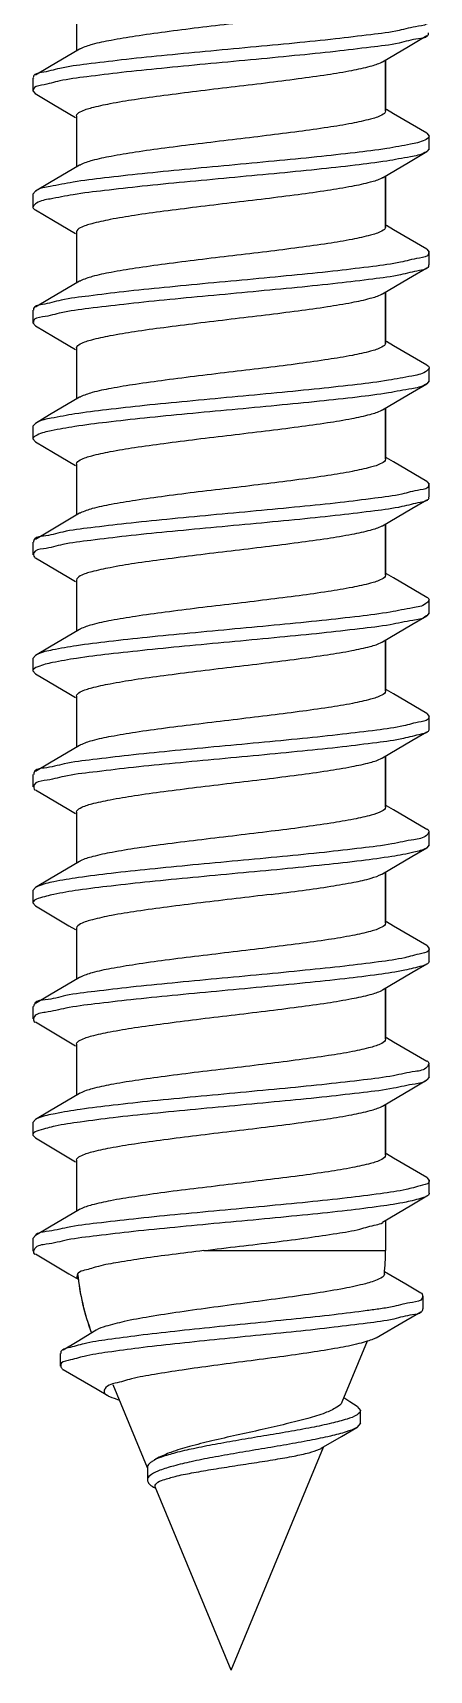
# Model space of a CAD drawing. Header units: millimetres. Extents: x -1995 to -555, y 489 to 1011.
# Drawn here: x -1760.11 to -1754.98, y 550.83 to 572 of the extents above; entities that cross this region are included whole.
import ezdxf

# ---------------------------------------------------------------- set-up
doc = ezdxf.new("R2010")
doc.units = ezdxf.units.MM

msp = doc.modelspace()

# ---------------------------------------------------------------- linework, layer by layer
at = {"color": 7, "linetype": 'Continuous'}
for p, q in [((-1759.542, 572.423), (-1759.542, 571.762)), ((-1755.542, 571.648), (-1755.542, 570.987)), ((-1755.542, 570.987), (-1755.542, 571.648)), ((-1760.107, 571.411), (-1760.107, 571.249)), ((-1760.107, 571.249), (-1760.076, 571.211)), ((-1760.076, 571.211), (-1759.838, 571.072)), ((-1759.838, 571.072), (-1759.553, 570.904)), ((-1759.542, 570.923), (-1759.542, 570.262)), ((-1755.01, 570.699), (-1754.977, 570.661)), ((-1754.977, 570.499), (-1755.01, 570.461)), ((-1754.977, 570.499), (-1754.977, 570.661)), ((-1755.542, 570.148), (-1755.542, 569.487)), ((-1755.542, 569.487), (-1755.542, 570.148)), ((-1760.074, 569.949), (-1760.107, 569.911)), ((-1760.107, 569.911), (-1760.107, 569.749)), ((-1760.074, 569.711), (-1759.838, 569.572)), ((-1759.838, 569.572), (-1759.553, 569.404)), ((-1759.542, 569.423), (-1759.542, 568.762)), ((-1755.01, 569.199), (-1754.977, 569.161)), ((-1754.977, 568.999), (-1754.977, 569.161)), ((-1755.542, 568.648), (-1755.542, 567.987)), ((-1755.542, 567.987), (-1755.542, 568.648)), ((-1760.107, 568.411), (-1760.107, 568.249)), ((-1760.107, 568.249), (-1760.074, 568.211)), ((-1760.074, 568.211), (-1759.838, 568.072)), ((-1759.838, 568.072), (-1759.553, 567.904)), ((-1759.542, 567.923), (-1759.542, 567.262)), ((-1754.977, 567.499), (-1754.977, 567.661)), ((-1754.977, 567.499), (-1755.01, 567.461)), ((-1755.542, 567.148), (-1755.542, 566.487)), ((-1755.542, 566.487), (-1755.542, 567.148)), ((-1760.074, 566.949), (-1760.107, 566.911)), ((-1760.107, 566.911), (-1760.107, 566.749)), ((-1760.107, 566.749), (-1760.074, 566.711)), ((-1760.074, 566.711), (-1759.838, 566.572)), ((-1759.838, 566.572), (-1759.553, 566.404)), ((-1759.542, 566.423), (-1759.542, 565.762)), ((-1755.01, 566.199), (-1754.977, 566.161)), ((-1754.977, 565.999), (-1754.977, 566.161)), ((-1755.542, 565.648), (-1755.542, 564.987)), ((-1755.542, 564.987), (-1755.542, 565.648)), ((-1760.107, 565.411), (-1760.107, 565.249)), ((-1759.542, 564.923), (-1759.542, 564.262)), ((-1754.977, 564.499), (-1754.977, 564.661)), ((-1754.977, 564.499), (-1755.01, 564.461)), ((-1755.542, 564.148), (-1755.542, 563.487)), ((-1755.542, 563.487), (-1755.542, 564.148)), ((-1760.074, 563.949), (-1760.107, 563.911)), ((-1760.107, 563.911), (-1760.107, 563.749)), ((-1760.107, 563.749), (-1760.074, 563.711)), ((-1759.542, 563.423), (-1759.542, 562.762)), ((-1755.01, 563.199), (-1754.977, 563.161)), ((-1754.977, 562.999), (-1754.977, 563.161)), ((-1755.542, 562.648), (-1755.542, 561.987)), ((-1755.542, 561.987), (-1755.542, 562.648)), ((-1760.107, 562.411), (-1760.107, 562.249)), ((-1759.542, 561.923), (-1759.542, 561.262)), ((-1754.977, 561.499), (-1754.977, 561.661)), ((-1754.977, 561.499), (-1755.01, 561.461)), ((-1755.542, 561.148), (-1755.542, 560.487)), ((-1755.542, 560.487), (-1755.542, 561.148)), ((-1760.074, 560.949), (-1760.107, 560.911)), ((-1760.107, 560.911), (-1760.107, 560.749)), ((-1760.107, 560.749), (-1760.074, 560.711)), ((-1759.542, 560.423), (-1759.542, 559.762)), ((-1755.01, 560.199), (-1754.977, 560.161)), ((-1754.977, 559.999), (-1754.977, 560.161)), ((-1755.542, 559.648), (-1755.542, 558.987)), ((-1755.542, 558.987), (-1755.542, 559.648)), ((-1760.107, 559.411), (-1760.107, 559.249)), ((-1759.542, 558.923), (-1759.542, 558.262)), ((-1754.977, 558.499), (-1754.977, 558.661)), ((-1754.977, 558.499), (-1755.01, 558.461)), ((-1755.542, 558.148), (-1755.542, 557.487)), ((-1755.542, 557.487), (-1755.542, 558.148)), ((-1760.074, 557.949), (-1760.107, 557.911)), ((-1760.107, 557.911), (-1760.107, 557.749)), ((-1760.107, 557.749), (-1760.074, 557.711)), ((-1759.542, 557.423), (-1759.542, 556.762)), ((-1755.01, 557.199), (-1754.977, 557.161)), ((-1754.977, 556.999), (-1754.977, 557.161)), ((-1755.542, 556.648), (-1755.542, 556.255)), ((-1760.074, 556.449), (-1760.107, 556.411)), ((-1760.107, 556.411), (-1760.107, 556.249)), ((-1760.074, 556.211), (-1759.639, 555.955)), ((-1757.895, 556.255), (-1755.542, 556.255)), ((-1759.639, 555.955), (-1759.519, 555.885)), ((-1755.28, 555.819), (-1755.556, 555.982)), ((-1755.087, 555.705), (-1755.28, 555.819)), ((-1755.054, 555.504), (-1755.054, 555.666)), ((-1755.78, 555.085), (-1756.107, 554.295)), ((-1759.752, 554.925), (-1759.752, 554.762)), ((-1759.714, 554.718), (-1759.276, 554.463)), ((-1759.276, 554.463), (-1759.137, 554.382)), ((-1759.073, 554.525), (-1758.628, 553.451)), ((-1756.003, 554.299), (-1756.084, 554.35)), ((-1755.908, 554.241), (-1756.003, 554.299)), ((-1755.908, 554.241), (-1755.865, 554.188)), ((-1755.865, 554.026), (-1755.865, 554.188)), ((-1755.865, 554.026), (-1755.916, 553.967)), ((-1757.542, 550.83), (-1756.347, 553.715)), ((-1758.624, 553.452), (-1758.624, 553.29)), ((-1758.544, 553.198), (-1758.516, 553.182)), ((-1757.542, 550.83), (-1758.524, 553.2))]:
    msp.add_line(p, q, dxfattribs=at)
for points in [[(-1759.501, 571.786), (-1759.89, 571.557), (-1760.074, 571.449)], [(-1755.583, 571.624), (-1755.246, 571.822), (-1755.01, 571.961)], [(-1755.01, 570.699), (-1755.439, 570.951), (-1755.531, 571.005)], [(-1759.501, 570.286), (-1759.89, 570.057), (-1760.074, 569.949)], [(-1755.583, 570.124), (-1755.246, 570.322), (-1755.01, 570.461)], [(-1755.01, 569.199), (-1755.439, 569.451), (-1755.531, 569.505)], [(-1755.583, 568.624), (-1755.246, 568.822), (-1755.01, 568.961)], [(-1759.501, 568.786), (-1759.89, 568.557), (-1760.074, 568.449)], [(-1755.01, 567.699), (-1755.439, 567.951), (-1755.531, 568.005)], [(-1755.583, 567.124), (-1755.246, 567.322), (-1755.01, 567.461)], [(-1759.501, 567.286), (-1759.89, 567.057), (-1760.074, 566.949)], [(-1755.01, 566.199), (-1755.439, 566.451), (-1755.531, 566.505)], [(-1755.583, 565.624), (-1755.201, 565.848), (-1755.01, 565.961)], [(-1759.501, 565.786), (-1759.89, 565.557), (-1760.074, 565.449)], [(-1760.074, 565.211), (-1759.639, 564.955), (-1759.553, 564.904)], [(-1755.01, 564.699), (-1755.439, 564.951), (-1755.531, 565.005)], [(-1755.583, 564.124), (-1755.201, 564.348), (-1755.01, 564.461)], [(-1759.501, 564.286), (-1759.89, 564.057), (-1760.074, 563.949)], [(-1760.074, 563.711), (-1759.639, 563.455), (-1759.553, 563.404)], [(-1755.01, 563.199), (-1755.439, 563.451), (-1755.531, 563.505)], [(-1755.583, 562.624), (-1755.201, 562.848), (-1755.01, 562.961)], [(-1759.501, 562.786), (-1759.89, 562.557), (-1760.074, 562.449)], [(-1760.074, 562.211), (-1759.639, 561.955), (-1759.553, 561.904)], [(-1755.01, 561.699), (-1755.439, 561.951), (-1755.531, 562.005)], [(-1755.583, 561.124), (-1755.201, 561.348), (-1755.01, 561.461)], [(-1759.501, 561.286), (-1759.89, 561.057), (-1760.074, 560.949)], [(-1760.074, 560.711), (-1759.639, 560.455), (-1759.553, 560.404)], [(-1755.01, 560.199), (-1755.439, 560.451), (-1755.531, 560.505)], [(-1755.583, 559.624), (-1755.201, 559.848), (-1755.01, 559.961)], [(-1759.501, 559.786), (-1759.89, 559.557), (-1760.074, 559.449)], [(-1760.074, 559.211), (-1759.639, 558.955), (-1759.553, 558.904)], [(-1755.01, 558.699), (-1755.439, 558.951), (-1755.531, 559.005)], [(-1755.583, 558.124), (-1755.201, 558.348), (-1755.01, 558.461)], [(-1759.501, 558.286), (-1759.89, 558.057), (-1760.074, 557.949)], [(-1760.074, 557.711), (-1759.639, 557.455), (-1759.553, 557.404)], [(-1755.01, 557.199), (-1755.439, 557.451), (-1755.531, 557.505)], [(-1755.583, 556.624), (-1755.201, 556.848), (-1755.01, 556.961)], [(-1759.501, 556.786), (-1759.89, 556.557), (-1760.074, 556.449)], [(-1755.662, 555.129), (-1755.279, 555.353), (-1755.087, 555.465)], [(-1759.286, 555.225), (-1759.531, 555.077), (-1759.716, 554.967)], [(-1756.374, 553.699), (-1756.113, 553.852), (-1755.916, 553.967)]]:
    msp.add_lwpolyline(points, dxfattribs=at)
for centre, radius, start, end in [((-1759.92, 569.757), 0.245, 124.9063, 128.7665), ((-1758.542, 556.255), 3, 354.1962, 0), ((-1756.542, 556.255), 3, 185.7011, 200.8129), ((-1756.542, 556.255), 3, 185.7867, 200.8186)]:
    msp.add_arc(centre, radius, start, end, dxfattribs=at)
for points, start_tangent, end_tangent in [([(-1755.542, 572.487), (-1755.591, 572.434), (-1755.737, 572.381), (-1755.974, 572.328), (-1756.286, 572.274), (-1756.663, 572.221), (-1757.08, 572.168), (-1757.519, 572.115), (-1757.964, 572.062), (-1758.395, 572.007), (-1758.778, 571.953), (-1759.094, 571.9), (-1759.338, 571.846), (-1759.491, 571.791), (-1759.501, 571.786)], (0, -1), (-0.870612, -0.49197)), ([(-1754.989, 572.16), (-1754.991, 572.137), (-1755.117, 572.082), (-1755.368, 572.028), (-1755.733, 571.973), (-1756.191, 571.919), (-1756.719, 571.864), (-1757.29, 571.81), (-1757.875, 571.755), (-1758.441, 571.701), (-1758.961, 571.646), (-1759.408, 571.592), (-1759.758, 571.537), (-1759.993, 571.483), (-1760.08, 571.458)], (0.079193, -0.996859), (-0.845302, -0.534288)), ([(-1754.989, 571.998), (-1754.991, 571.974), (-1755.003, 571.954)], (0.079193, -0.996859), (-0.715123, -0.698998)), ([(-1755.003, 571.954), (-1755.117, 571.92), (-1755.368, 571.865), (-1755.733, 571.811), (-1756.191, 571.756), (-1756.719, 571.702), (-1757.29, 571.647), (-1757.875, 571.593), (-1758.441, 571.538), (-1758.961, 571.484), (-1759.408, 571.429), (-1759.758, 571.375), (-1759.993, 571.32), (-1760.1, 571.266), (-1760.1, 571.25)], (-0.715123, -0.698998), (0.181717, -0.983351)), ([(-1759.542, 570.923), (-1759.492, 570.976), (-1759.344, 571.03), (-1759.106, 571.083), (-1758.789, 571.137), (-1758.41, 571.19), (-1757.987, 571.244), (-1757.542, 571.298), (-1757.097, 571.351), (-1756.674, 571.405), (-1756.295, 571.458), (-1755.978, 571.512), (-1755.74, 571.565), (-1755.592, 571.619), (-1755.583, 571.624)], (0, 1), (0.87005, 0.492964)), ([(-1760.08, 571.458), (-1760.1, 571.428), (-1760.1, 571.413)], (-0.845302, -0.534288), (0.181717, -0.983351)), ([(-1755.542, 570.987), (-1755.591, 570.934), (-1755.738, 570.881), (-1755.977, 570.827), (-1756.29, 570.774), (-1756.666, 570.721), (-1757.083, 570.668), (-1757.523, 570.615), (-1757.968, 570.561), (-1758.397, 570.507), (-1758.778, 570.453), (-1759.094, 570.4), (-1759.338, 570.346), (-1759.491, 570.291), (-1759.501, 570.286)], (0, -1), (-0.870661, -0.491884)), ([(-1754.978, 570.661), (-1755.033, 570.611), (-1755.22, 570.557), (-1755.526, 570.502), (-1755.937, 570.448), (-1756.432, 570.393), (-1756.984, 570.339), (-1757.564, 570.284), (-1758.144, 570.23), (-1758.693, 570.175), (-1759.181, 570.121), (-1759.585, 570.066), (-1759.883, 570.012), (-1760.06, 569.957)], (-0.226583, -0.973992), (-0.81953, -0.573036)), ([(-1755.033, 570.449), (-1755.22, 570.394), (-1755.526, 570.34), (-1755.937, 570.285), (-1756.432, 570.231), (-1756.984, 570.176), (-1757.564, 570.122), (-1758.144, 570.067), (-1758.693, 570.013), (-1759.181, 569.958), (-1759.585, 569.904), (-1759.883, 569.849), (-1760.06, 569.795), (-1760.104, 569.748)], (-0.867739, -0.49702), (-0.31959, -0.947556)), ([(-1755.011, 570.463), (-1755.033, 570.449)], (-0.821099, -0.570786), (-0.867739, -0.49702)), ([(-1755.583, 570.124), (-1755.592, 570.119), (-1755.74, 570.065), (-1755.978, 570.012), (-1756.295, 569.958), (-1756.674, 569.905), (-1757.097, 569.851), (-1757.542, 569.798), (-1757.987, 569.744), (-1758.41, 569.69), (-1758.789, 569.637), (-1759.106, 569.583), (-1759.344, 569.53), (-1759.492, 569.476), (-1759.542, 569.423)], (-0.87005, -0.492964), (0, -1)), ([(-1760.104, 569.748), (-1760.105, 569.74), (-1760.076, 569.708)], (-0.31959, -0.947556), (0.888827, -0.458244)), ([(-1755.542, 569.487), (-1755.591, 569.434), (-1755.737, 569.381), (-1755.974, 569.327), (-1756.287, 569.274), (-1756.663, 569.221), (-1757.08, 569.168), (-1757.52, 569.115), (-1757.965, 569.062), (-1758.395, 569.007), (-1758.778, 568.953), (-1759.094, 568.9), (-1759.338, 568.846), (-1759.491, 568.791), (-1759.501, 568.786)], (0, -1), (-0.87062, -0.491956)), ([(-1754.987, 569.159), (-1754.987, 569.14), (-1755.105, 569.085), (-1755.349, 569.031), (-1755.707, 568.977), (-1756.16, 568.922), (-1756.685, 568.868), (-1757.254, 568.813), (-1757.838, 568.759), (-1758.407, 568.704), (-1758.931, 568.65), (-1759.383, 568.595), (-1759.739, 568.541), (-1759.982, 568.486), (-1760.08, 568.457)], (0.175476, -0.984484), (-0.815264, -0.579089)), ([(-1755.004, 568.953), (-1755.105, 568.923), (-1755.349, 568.869), (-1755.707, 568.814), (-1756.16, 568.76), (-1756.685, 568.705), (-1757.254, 568.651), (-1757.838, 568.596), (-1758.407, 568.542), (-1758.931, 568.487), (-1759.383, 568.433), (-1759.739, 568.378), (-1759.982, 568.324), (-1760.098, 568.269), (-1760.097, 568.251)], (-0.799576, -0.600564), (0.194771, -0.980849)), ([(-1754.987, 568.997), (-1754.987, 568.977), (-1755.004, 568.953)], (0.175476, -0.984484), (-0.799576, -0.600564)), ([(-1759.542, 567.923), (-1759.492, 567.976), (-1759.344, 568.03), (-1759.106, 568.083), (-1758.789, 568.137), (-1758.41, 568.19), (-1757.987, 568.244), (-1757.542, 568.298), (-1757.097, 568.351), (-1756.674, 568.405), (-1756.295, 568.458), (-1755.978, 568.512), (-1755.74, 568.565), (-1755.592, 568.619), (-1755.583, 568.624)], (0, 1), (0.87005, 0.492964)), ([(-1760.08, 568.457), (-1760.098, 568.432), (-1760.097, 568.413)], (-0.815264, -0.579089), (0.194771, -0.980849)), ([(-1755.542, 567.987), (-1755.591, 567.935), (-1755.736, 567.881), (-1755.972, 567.828), (-1756.283, 567.775), (-1756.66, 567.721), (-1757.077, 567.668), (-1757.516, 567.616), (-1757.961, 567.562), (-1758.393, 567.507), (-1758.778, 567.453), (-1759.095, 567.4), (-1759.339, 567.346), (-1759.491, 567.291), (-1759.501, 567.286)], (0, -1), (-0.870545, -0.492089)), ([(-1754.98, 567.662), (-1755.026, 567.614), (-1755.204, 567.56), (-1755.504, 567.505), (-1755.909, 567.451), (-1756.399, 567.397), (-1756.948, 567.342), (-1757.528, 567.288), (-1758.108, 567.233), (-1758.66, 567.179), (-1759.153, 567.124), (-1759.563, 567.07), (-1759.868, 567.015), (-1760.052, 566.961)], (-0.310627, -0.950532), (-0.860008, -0.510281)), ([(-1755.009, 567.702), (-1754.978, 567.669), (-1754.98, 567.662)], (0.887443, -0.460917), (-0.310627, -0.950532)), ([(-1755.026, 567.452), (-1755.204, 567.397), (-1755.504, 567.343), (-1755.909, 567.288), (-1756.399, 567.234), (-1756.948, 567.18), (-1757.528, 567.125), (-1758.108, 567.071), (-1758.66, 567.016), (-1759.153, 566.962), (-1759.563, 566.907), (-1759.868, 566.853), (-1760.052, 566.798), (-1760.106, 566.748)], (-0.829399, -0.558657), (-0.252332, -0.967641)), ([(-1755.011, 567.463), (-1755.026, 567.452)], (-0.787303, -0.616566), (-0.829399, -0.558657)), ([(-1759.542, 566.423), (-1759.492, 566.476), (-1759.344, 566.53), (-1759.106, 566.583), (-1758.789, 566.637), (-1758.41, 566.69), (-1757.987, 566.744), (-1757.542, 566.798), (-1757.097, 566.851), (-1756.674, 566.905), (-1756.295, 566.958), (-1755.978, 567.012), (-1755.74, 567.065), (-1755.592, 567.119), (-1755.583, 567.124)], (0, 1), (0.87005, 0.492964)), ([(-1760.052, 566.961), (-1760.073, 566.947)], (-0.860008, -0.510281), (-0.814163, -0.580636)), ([(-1755.542, 566.487), (-1755.591, 566.434), (-1755.737, 566.381), (-1755.975, 566.327), (-1756.287, 566.274), (-1756.663, 566.221), (-1757.08, 566.168), (-1757.52, 566.115), (-1757.965, 566.062), (-1758.395, 566.007), (-1758.778, 565.953), (-1759.094, 565.9), (-1759.338, 565.846), (-1759.491, 565.791), (-1759.501, 565.786)], (0, -1), (-0.870628, -0.491943)), ([(-1754.986, 566.159), (-1754.984, 566.143), (-1755.094, 566.089), (-1755.33, 566.034), (-1755.682, 565.98), (-1756.129, 565.925), (-1756.65, 565.871), (-1757.218, 565.816), (-1757.802, 565.762), (-1758.372, 565.708), (-1758.9, 565.653), (-1759.357, 565.599), (-1759.72, 565.544), (-1759.97, 565.49), (-1760.081, 565.457)], (0.254184, -0.967156), (-0.734383, -0.678735)), ([(-1755.005, 565.953), (-1755.094, 565.926), (-1755.33, 565.872), (-1755.682, 565.817), (-1756.129, 565.763), (-1756.65, 565.708), (-1757.218, 565.654), (-1757.802, 565.599), (-1758.372, 565.545), (-1758.9, 565.491), (-1759.357, 565.436), (-1759.72, 565.382), (-1759.97, 565.327), (-1760.094, 565.273), (-1760.096, 565.25)], (-0.856257, -0.516551), (0.10167, -0.994818)), ([(-1754.986, 565.996), (-1754.984, 565.981), (-1755.005, 565.953)], (0.254184, -0.967156), (-0.856257, -0.516551)), ([(-1755.583, 565.624), (-1755.592, 565.619), (-1755.74, 565.565), (-1755.978, 565.512), (-1756.295, 565.458), (-1756.674, 565.405), (-1757.097, 565.351), (-1757.542, 565.298), (-1757.987, 565.244), (-1758.41, 565.19), (-1758.789, 565.137), (-1759.106, 565.083), (-1759.344, 565.03), (-1759.492, 564.976), (-1759.542, 564.923)], (-0.870055, -0.492955), (0, -1)), ([(-1760.081, 565.457), (-1760.094, 565.435), (-1760.096, 565.412)], (-0.734383, -0.678735), (0.10167, -0.994818)), ([(-1760.096, 565.25), (-1760.086, 565.218), (-1760.079, 565.207)], (0.10167, -0.994818), (0.628919, -0.777471)), ([(-1755.542, 564.987), (-1755.591, 564.935), (-1755.736, 564.881), (-1755.972, 564.828), (-1756.284, 564.775), (-1756.661, 564.721), (-1757.078, 564.668), (-1757.516, 564.615), (-1757.962, 564.562), (-1758.393, 564.507), (-1758.778, 564.453), (-1759.094, 564.4), (-1759.339, 564.346), (-1759.491, 564.291), (-1759.501, 564.286)], (0, -1), (-0.870557, -0.492067)), ([(-1754.982, 564.663), (-1755.019, 564.618), (-1755.189, 564.563), (-1755.482, 564.509), (-1755.881, 564.454), (-1756.366, 564.4), (-1756.912, 564.345), (-1757.491, 564.291), (-1758.073, 564.236), (-1758.627, 564.182), (-1759.124, 564.127), (-1759.54, 564.073), (-1759.852, 564.019), (-1760.044, 563.964), (-1760.073, 563.948)], (-0.330168, -0.943922), (-0.842714, -0.538361)), ([(-1755.007, 564.704), (-1754.98, 564.672), (-1754.982, 564.663)], (0.890264, -0.455446), (-0.330168, -0.943922)), ([(-1755.011, 564.462), (-1755.019, 564.455), (-1755.189, 564.401), (-1755.482, 564.346), (-1755.881, 564.292), (-1756.366, 564.237), (-1756.912, 564.183), (-1757.491, 564.128), (-1758.073, 564.074), (-1758.627, 564.019), (-1759.124, 563.965), (-1759.54, 563.911), (-1759.852, 563.856), (-1760.044, 563.802), (-1760.107, 563.749)], (-0.747182, -0.66462), (-0.100585, -0.994928)), ([(-1759.542, 563.423), (-1759.492, 563.476), (-1759.344, 563.53), (-1759.106, 563.583), (-1758.789, 563.637), (-1758.41, 563.69), (-1757.987, 563.744), (-1757.542, 563.798), (-1757.097, 563.851), (-1756.674, 563.905), (-1756.295, 563.958), (-1755.978, 564.012), (-1755.74, 564.065), (-1755.592, 564.119), (-1755.583, 564.124)], (0, 1), (0.870055, 0.492955)), ([(-1755.542, 563.487), (-1755.591, 563.435), (-1755.735, 563.382), (-1755.97, 563.328), (-1756.281, 563.275), (-1756.658, 563.222), (-1757.076, 563.169), (-1757.513, 563.116), (-1757.959, 563.062), (-1758.391, 563.008), (-1758.779, 562.953), (-1759.095, 562.9), (-1759.339, 562.846), (-1759.491, 562.791), (-1759.501, 562.786)], (0, -1), (-0.870453, -0.492251)), ([(-1754.984, 563.159), (-1754.982, 563.147), (-1755.083, 563.092), (-1755.312, 563.038), (-1755.657, 562.983), (-1756.099, 562.929), (-1756.616, 562.874), (-1757.181, 562.82), (-1757.765, 562.765), (-1758.337, 562.711), (-1758.869, 562.656), (-1759.331, 562.602), (-1759.7, 562.547), (-1759.958, 562.493), (-1760.08, 562.455)], (0.308203, -0.951321), (-0.658853, -0.752272)), ([(-1755.006, 562.954), (-1755.083, 562.93), (-1755.312, 562.875), (-1755.657, 562.821), (-1756.099, 562.766), (-1756.616, 562.712), (-1757.181, 562.657), (-1757.765, 562.603), (-1758.337, 562.548), (-1758.869, 562.494), (-1759.331, 562.439), (-1759.7, 562.385), (-1759.958, 562.33), (-1760.09, 562.276), (-1760.095, 562.249)], (-0.882502, -0.470309), (-0.001949, -0.999998)), ([(-1754.984, 562.997), (-1754.982, 562.984), (-1755.006, 562.954)], (0.308203, -0.951321), (-0.882502, -0.470309)), ([(-1760.08, 562.455), (-1760.09, 562.439), (-1760.095, 562.411)], (-0.658853, -0.752272), (-0.001949, -0.999998)), ([(-1759.542, 561.923), (-1759.492, 561.976), (-1759.344, 562.03), (-1759.106, 562.083), (-1758.789, 562.137), (-1758.41, 562.19), (-1757.987, 562.244), (-1757.542, 562.298), (-1757.097, 562.351), (-1756.674, 562.405), (-1756.295, 562.458), (-1755.978, 562.512), (-1755.74, 562.565), (-1755.592, 562.619), (-1755.583, 562.624)], (0, 1), (0.870055, 0.492955)), ([(-1760.095, 562.249), (-1760.09, 562.222), (-1760.08, 562.205)], (-0.001949, -0.999998), (0.660934, -0.750444)), ([(-1755.542, 561.987), (-1755.589, 561.936), (-1755.727, 561.884), (-1755.952, 561.832), (-1756.251, 561.78), (-1756.616, 561.727), (-1757.023, 561.675)], (0, -1), (-0.992448, -0.122663)), ([(-1757.023, 561.675), (-1757.468, 561.621), (-1757.919, 561.567), (-1758.36, 561.512), (-1758.756, 561.457), (-1759.081, 561.403), (-1759.332, 561.348), (-1759.49, 561.292), (-1759.501, 561.286)], (-0.992448, -0.122663), (-0.872056, -0.489406)), ([(-1754.984, 561.663), (-1755.013, 561.621), (-1755.175, 561.567), (-1755.46, 561.512), (-1755.853, 561.458), (-1756.334, 561.403), (-1756.877, 561.349)], (-0.306723, -0.951799), (-0.995388, -0.095927)), ([(-1755.006, 561.706), (-1754.982, 561.676), (-1754.984, 561.663)], (0.881923, -0.471393), (-0.306723, -0.951799)), ([(-1755.01, 561.461), (-1755.013, 561.459), (-1755.175, 561.404), (-1755.46, 561.35), (-1755.853, 561.295), (-1756.334, 561.241), (-1756.877, 561.186)], (-0.703085, -0.711106), (-0.995388, -0.095927)), ([(-1756.877, 561.186), (-1757.454, 561.132), (-1758.037, 561.077), (-1758.593, 561.023), (-1759.095, 560.968), (-1759.517, 560.914), (-1759.836, 560.859), (-1760.036, 560.805), (-1760.107, 560.75), (-1760.107, 560.749)], (-0.995388, -0.095927), (0.107769, -0.994176)), ([(-1756.877, 561.349), (-1757.454, 561.294), (-1758.037, 561.24), (-1758.593, 561.185), (-1759.095, 561.131), (-1759.517, 561.076), (-1759.836, 561.022), (-1760.036, 560.967), (-1760.074, 560.949)], (-0.995388, -0.095927), (-0.864681, -0.502322)), ([(-1757.023, 560.86), (-1756.616, 560.912), (-1756.251, 560.965), (-1755.952, 561.017), (-1755.727, 561.069), (-1755.589, 561.121), (-1755.583, 561.124)], (0.992448, 0.122663), (0.866569, 0.499057)), ([(-1757.023, 560.86), (-1757.476, 560.805), (-1757.931, 560.751), (-1758.367, 560.696), (-1758.759, 560.641), (-1759.088, 560.587), (-1759.336, 560.532), (-1759.49, 560.477), (-1759.542, 560.423)], (-0.992448, -0.122663), (0, -1)), ([(-1755.542, 560.487), (-1755.591, 560.435), (-1755.735, 560.382), (-1755.97, 560.328), (-1756.281, 560.275), (-1756.658, 560.222), (-1757.076, 560.169), (-1757.514, 560.116), (-1757.959, 560.062), (-1758.392, 560.008), (-1758.779, 559.953), (-1759.095, 559.9), (-1759.339, 559.846), (-1759.491, 559.791), (-1759.501, 559.786)], (0, -1), (-0.870466, -0.492228)), ([(-1754.982, 560.16), (-1754.98, 560.15), (-1755.073, 560.096), (-1755.294, 560.041), (-1755.632, 559.987), (-1756.069, 559.932), (-1756.582, 559.878), (-1757.145, 559.823), (-1757.729, 559.769), (-1758.303, 559.714), (-1758.837, 559.66), (-1759.304, 559.605), (-1759.68, 559.551), (-1759.945, 559.496), (-1760.079, 559.453)], (0.330306, -0.943874), (-0.62864, -0.777697)), ([(-1755.008, 559.956), (-1755.073, 559.933), (-1755.294, 559.879), (-1755.632, 559.824), (-1756.069, 559.77), (-1756.582, 559.715), (-1757.145, 559.661), (-1757.729, 559.606), (-1758.303, 559.552), (-1758.837, 559.497), (-1759.304, 559.443), (-1759.68, 559.388), (-1759.945, 559.334), (-1760.086, 559.279), (-1760.096, 559.248)], (-0.890328, -0.45532), (-0.105363, -0.994434)), ([(-1754.982, 559.997), (-1754.98, 559.988), (-1755.008, 559.956)], (0.330306, -0.943874), (-0.890328, -0.45532)), ([(-1759.542, 558.923), (-1759.492, 558.976), (-1759.344, 559.03), (-1759.106, 559.083), (-1758.789, 559.137), (-1758.41, 559.19), (-1757.987, 559.244), (-1757.542, 559.298), (-1757.097, 559.351), (-1756.674, 559.405), (-1756.295, 559.458), (-1755.978, 559.512), (-1755.74, 559.565), (-1755.592, 559.619), (-1755.583, 559.624)], (0, 1), (0.870055, 0.492955)), ([(-1760.079, 559.453), (-1760.086, 559.442), (-1760.096, 559.41)], (-0.62864, -0.777697), (-0.105363, -0.994434)), ([(-1760.096, 559.248), (-1760.094, 559.225), (-1760.081, 559.203)], (-0.105363, -0.994434), (0.737639, -0.675195)), ([(-1755.542, 558.987), (-1755.591, 558.934), (-1755.735, 558.882), (-1755.97, 558.828), (-1756.281, 558.775), (-1756.659, 558.722), (-1757.079, 558.668), (-1757.517, 558.615), (-1757.963, 558.562), (-1758.396, 558.507), (-1758.782, 558.453), (-1759.098, 558.4), (-1759.34, 558.346), (-1759.492, 558.291), (-1759.501, 558.286)], (0, -1), (-0.870376, -0.492388)), ([(-1754.986, 558.663), (-1755.007, 558.625), (-1755.161, 558.57), (-1755.439, 558.516), (-1755.826, 558.461), (-1756.301, 558.407), (-1756.841, 558.352), (-1757.418, 558.298), (-1758.001, 558.243), (-1758.56, 558.189), (-1759.066, 558.134), (-1759.493, 558.08), (-1759.819, 558.025), (-1760.027, 557.971), (-1760.075, 557.95)], (-0.251694, -0.967807), (-0.880235, -0.474539)), ([(-1755.005, 558.707), (-1754.984, 558.679), (-1754.986, 558.663)], (0.854782, -0.518987), (-0.251694, -0.967807)), ([(-1755.009, 558.46), (-1755.161, 558.408), (-1755.439, 558.353), (-1755.826, 558.299), (-1756.301, 558.244), (-1756.841, 558.19), (-1757.418, 558.135), (-1758.001, 558.081), (-1758.56, 558.026), (-1759.066, 557.972), (-1759.493, 557.917), (-1759.819, 557.863), (-1760.027, 557.808), (-1760.106, 557.754), (-1760.106, 557.749)], (-0.661505, -0.749941), (0.25619, -0.966626)), ([(-1759.542, 557.423), (-1759.492, 557.476), (-1759.344, 557.53), (-1759.106, 557.583), (-1758.789, 557.637), (-1758.41, 557.69), (-1757.987, 557.744), (-1757.542, 557.798), (-1757.097, 557.851), (-1756.674, 557.905), (-1756.295, 557.958), (-1755.978, 558.012), (-1755.74, 558.065), (-1755.592, 558.119), (-1755.583, 558.124)], (0, 1), (0.870055, 0.492955)), ([(-1755.542, 557.487), (-1755.591, 557.434), (-1755.736, 557.381), (-1755.97, 557.328), (-1756.281, 557.275), (-1756.661, 557.221), (-1757.083, 557.168), (-1757.522, 557.115), (-1757.967, 557.061), (-1758.4, 557.007), (-1758.786, 556.952), (-1759.101, 556.899), (-1759.341, 556.845), (-1759.492, 556.791), (-1759.501, 556.786)], (0, -1), (-0.870256, -0.4926)), ([(-1754.98, 557.16), (-1754.978, 557.154), (-1755.063, 557.099), (-1755.277, 557.045), (-1755.608, 556.99), (-1756.039, 556.936), (-1756.548, 556.881), (-1757.109, 556.827), (-1757.692, 556.772), (-1758.267, 556.718), (-1758.805, 556.663), (-1759.278, 556.609), (-1759.66, 556.554), (-1759.932, 556.5), (-1760.076, 556.451)], (0.308839, -0.951114), (-0.644578, -0.764538)), ([(-1755.009, 556.958), (-1755.063, 556.937), (-1755.277, 556.882), (-1755.608, 556.828), (-1756.039, 556.773), (-1756.548, 556.719), (-1757.109, 556.664), (-1757.692, 556.61), (-1758.267, 556.555), (-1758.805, 556.501), (-1759.278, 556.446), (-1759.66, 556.392), (-1759.932, 556.337), (-1760.081, 556.283), (-1760.097, 556.247)], (-0.887178, -0.461428), (-0.197115, -0.98038)), ([(-1754.98, 556.998), (-1754.978, 556.991), (-1755.009, 556.958)], (0.308839, -0.951114), (-0.887178, -0.461428)), ([(-1757.895, 556.255), (-1757.432, 556.311), (-1756.974, 556.366), (-1756.547, 556.422), (-1756.173, 556.477), (-1755.874, 556.533), (-1755.664, 556.589), (-1755.579, 556.617)], (0.992727, 0.12039), (0.825392, 0.56456)), ([(-1760.097, 556.247), (-1760.098, 556.228), (-1760.079, 556.204)], (-0.197115, -0.98038), (0.845941, -0.533277)), ([(-1757.895, 556.255), (-1758.304, 556.204), (-1758.678, 556.153), (-1759.001, 556.102), (-1759.258, 556.051), (-1759.436, 556), (-1759.519, 555.964)], (-0.992727, -0.12039), (-0.687448, -0.726234)), ([(-1759.526, 555.955), (-1759.529, 555.95), (-1759.536, 555.922)], (-0.529731, -0.848166), (-0.037177, -0.999309)), ([(-1759.536, 555.922), (-1759.532, 555.899), (-1759.523, 555.885)], (-0.037177, -0.999309), (0.686574, -0.72706)), ([(-1759.519, 555.964), (-1759.526, 555.955)], (-0.687448, -0.726234), (-0.529731, -0.848166)), ([(-1755.558, 555.952), (-1755.558, 555.949), (-1755.625, 555.888), (-1755.802, 555.827), (-1756.077, 555.766), (-1756.434, 555.705), (-1756.852, 555.644), (-1757.304, 555.583), (-1757.764, 555.522), (-1758.205, 555.46), (-1758.6, 555.399), (-1758.926, 555.337), (-1759.164, 555.276), (-1759.287, 555.226)], (0.054019, -0.99854), (-0.802911, -0.596099)), ([(-1755.081, 555.711), (-1755.069, 555.693), (-1755.065, 555.666)], (0.690491, -0.723341), (0.001557, -0.999999)), ([(-1755.081, 555.459), (-1755.194, 555.424), (-1755.435, 555.37), (-1755.78, 555.316), (-1756.209, 555.263), (-1756.699, 555.209), (-1757.224, 555.156), (-1757.757, 555.102), (-1758.27, 555.048), (-1758.737, 554.995), (-1759.134, 554.941), (-1759.444, 554.888), (-1759.65, 554.834), (-1759.746, 554.781), (-1759.745, 554.764)], (-0.705729, -0.708482), (0.199971, -0.979802)), ([(-1755.607, 555.502), (-1755.78, 555.479), (-1756.209, 555.425), (-1756.699, 555.372), (-1757.224, 555.318), (-1757.757, 555.265), (-1758.27, 555.211), (-1758.737, 555.157), (-1759.134, 555.104), (-1759.444, 555.05), (-1759.65, 554.997), (-1759.72, 554.974)], (-0.989488, -0.144616), (-0.875944, -0.482412)), ([(-1755.065, 555.666), (-1755.069, 555.64), (-1755.194, 555.586), (-1755.435, 555.533), (-1755.607, 555.502)], (0.001557, -0.999999), (-0.989488, -0.144616)), ([(-1755.065, 555.504), (-1755.069, 555.477), (-1755.081, 555.459)], (0.001557, -0.999999), (-0.705729, -0.708482)), ([(-1755.886, 555.052), (-1756.161, 554.995), (-1756.509, 554.938), (-1756.909, 554.881), (-1757.336, 554.825), (-1757.766, 554.768), (-1758.173, 554.711), (-1758.533, 554.654), (-1758.828, 554.597), (-1759.04, 554.54), (-1759.074, 554.532)], (-0.969911, -0.243462), (-0.962396, -0.271651)), ([(-1755.779, 555.082), (-1755.886, 555.052)], (-0.95221, -0.305443), (-0.969911, -0.243462)), ([(-1755.66, 555.126), (-1755.702, 555.109), (-1755.779, 555.082)], (-0.896069, -0.443914), (-0.95221, -0.305443)), ([(-1759.72, 554.974), (-1759.746, 554.943), (-1759.745, 554.926)], (-0.875944, -0.482412), (0.199971, -0.979802)), ([(-1759.745, 554.764), (-1759.727, 554.727), (-1759.717, 554.715)], (0.199971, -0.979802), (0.726655, -0.687003)), ([(-1759.185, 554.44), (-1759.185, 554.427), (-1759.138, 554.38)], (-0.190156, -0.981754), (0.893847, -0.448372)), ([(-1759.074, 554.532), (-1759.161, 554.484), (-1759.185, 554.44)], (-0.962396, -0.271651), (-0.190156, -0.981754)), ([(-1759.138, 554.38), (-1759.115, 554.37), (-1758.99, 554.323)], (0.893847, -0.448372), (0.953953, -0.299956)), ([(-1756.106, 554.295), (-1756.173, 554.229), (-1756.324, 554.157), (-1756.548, 554.086), (-1756.827, 554.014), (-1757.141, 553.941), (-1757.47, 553.868), (-1757.79, 553.795), (-1758.079, 553.721), (-1758.319, 553.647), (-1758.494, 553.572), (-1758.535, 553.55)], (-0.27077, -0.962644), (-0.851729, -0.523983)), ([(-1755.865, 554.188), (-1755.865, 554.187), (-1755.911, 554.132), (-1756.04, 554.077)], (0.037334, -0.999303), (-0.959912, -0.280301)), ([(-1756.04, 554.077), (-1756.241, 554.023), (-1756.499, 553.968), (-1756.797, 553.913), (-1757.117, 553.859), (-1757.441, 553.804), (-1757.749, 553.749), (-1758.027, 553.694), (-1758.262, 553.64), (-1758.442, 553.585), (-1758.562, 553.53), (-1758.568, 553.526)], (-0.959912, -0.280301), (-0.859325, -0.51143)), ([(-1755.916, 553.967), (-1756.05, 553.912), (-1756.256, 553.857), (-1756.52, 553.802), (-1756.823, 553.746), (-1757.146, 553.691), (-1757.471, 553.636), (-1757.78, 553.581), (-1758.056, 553.526), (-1758.287, 553.47), (-1758.461, 553.415), (-1758.573, 553.36), (-1758.622, 553.305), (-1758.623, 553.29)], (-0.851819, -0.523836), (0.07543, -0.997151)), ([(-1758.507, 553.246), (-1758.418, 553.291), (-1758.263, 553.336), (-1758.054, 553.38), (-1757.804, 553.424), (-1757.527, 553.468), (-1757.241, 553.512), (-1756.965, 553.556), (-1756.726, 553.599), (-1756.532, 553.642), (-1756.398, 553.686)], (0.68542, 0.728148), (0.922979, 0.384851)), ([(-1756.398, 553.686), (-1756.373, 553.698)], (0.922979, 0.384851), (0.877248, 0.480038)), ([(-1758.568, 553.526), (-1758.619, 553.475), (-1758.623, 553.452)], (-0.859325, -0.51143), (0.002425, -0.999997)), ([(-1758.623, 553.29), (-1758.608, 553.25), (-1758.544, 553.198)], (0.07543, -0.997151), (0.882572, -0.470177)), ([(-1758.524, 553.2), (-1758.507, 553.246)], (-0.382683, 0.92388), (0.68542, 0.728148))]:
    msp.add_spline(points, degree=3, dxfattribs=dict(at, start_tangent=start_tangent, end_tangent=end_tangent))

doc.saveas('drawing.dxf')
